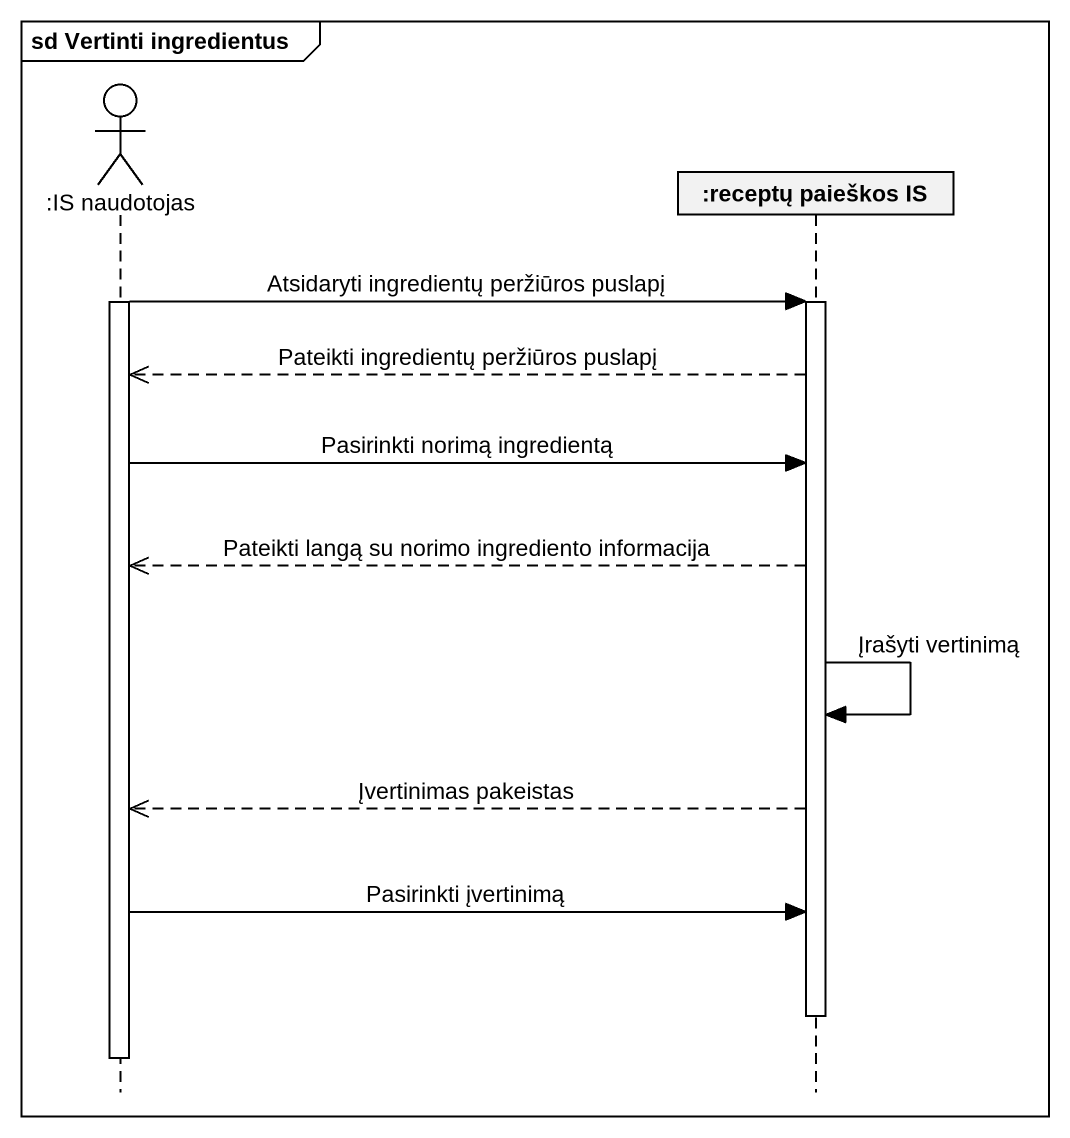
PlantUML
@startuml
mainframe sd Vertinti ingredientus
hide footbox
actor ":IS naudotojas" as IS_naudotojas
participant ":receptų paieškos IS" as receptų_paieškos_IS

activate IS_naudotojas
IS_naudotojas -> receptų_paieškos_IS : Atsidaryti ingredientų peržiūros puslapį
activate receptų_paieškos_IS
receptų_paieškos_IS -->> IS_naudotojas : Pateikti ingredientų peržiūros puslapį
IS_naudotojas -> receptų_paieškos_IS : Pasirinkti norimą ingredientą
receptų_paieškos_IS -->> IS_naudotojas : Pateikti langą su norimo ingrediento informacija
receptų_paieškos_IS -> receptų_paieškos_IS : Įrašyti vertinimą
receptų_paieškos_IS -->> IS_naudotojas : Įvertinimas pakeistas
IS_naudotojas -> receptų_paieškos_IS : Pasirinkti įvertinimą
deactivate receptų_paieškos_IS
deactivate IS_naudotojas
@enduml
